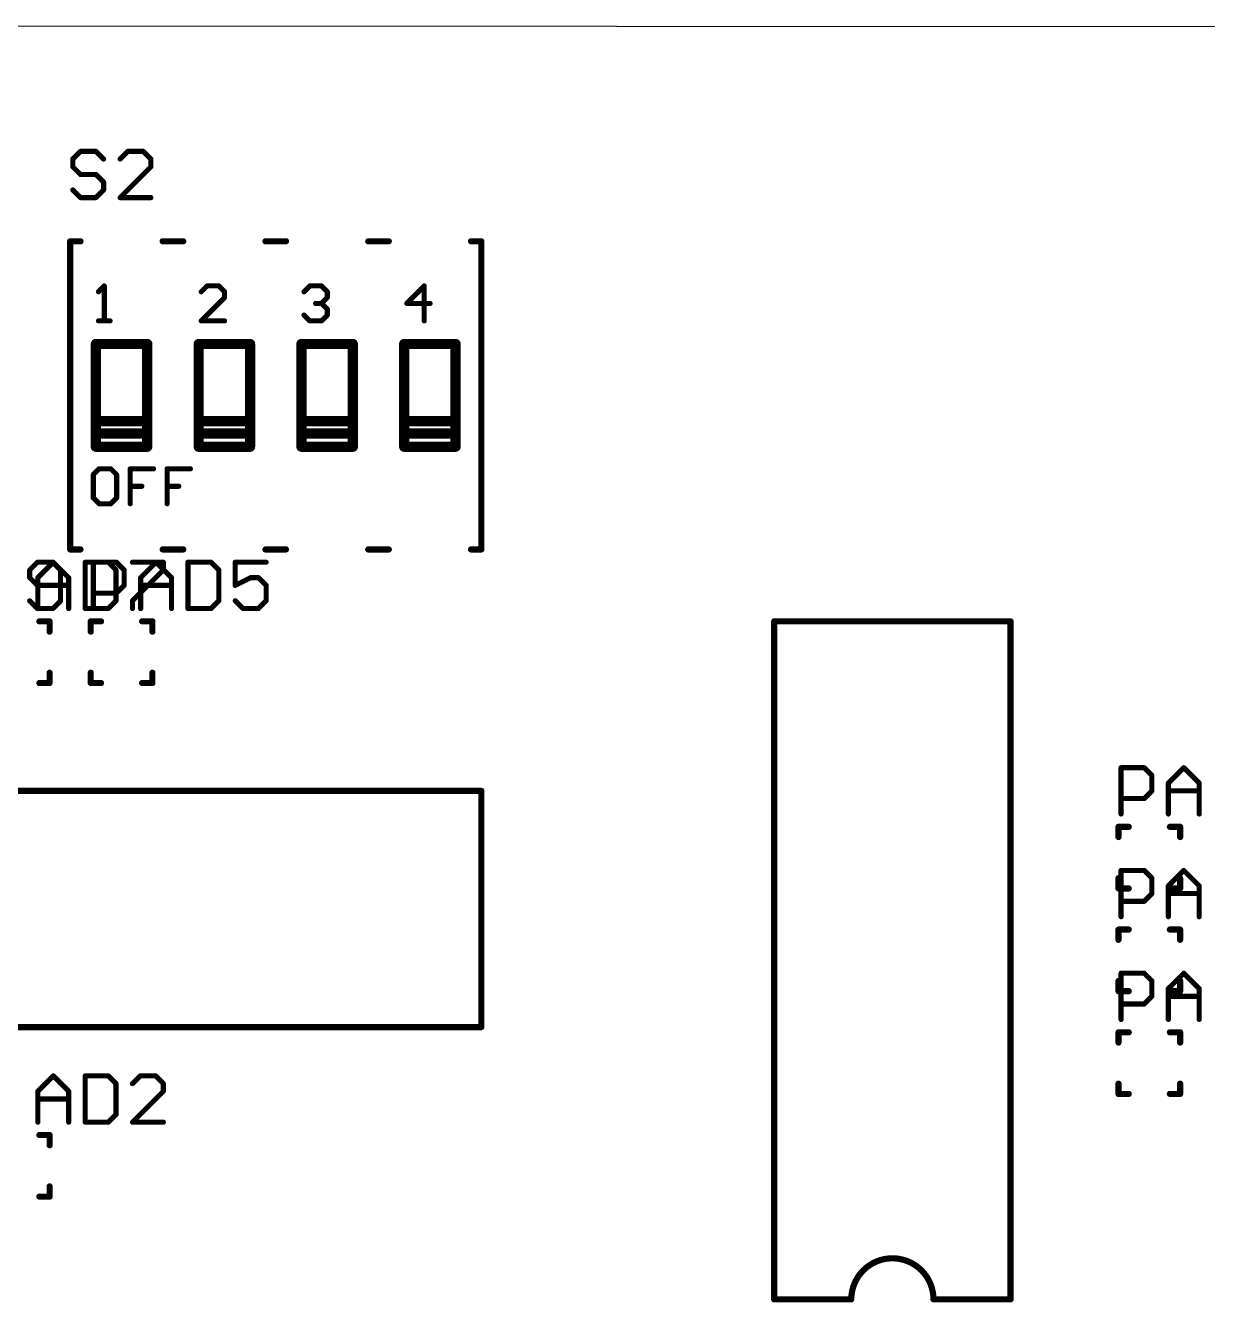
# Model space of a CAD drawing. Extents: x 0 to 127, y 0 to 62.
# Drawn here: x 68.75 to 97.96, y 30.91 to 62.48 of the extents above; entities that cross this region are included whole.
import ezdxf

# ---------------------------------------------------------------- set-up
doc = ezdxf.new("R2010")
doc.units = 0
for name, color, linetype in [('20', 7, 'CONTINUOUS'), ('21', 253, 'CONTINUOUS'), ('25', 253, 'CONTINUOUS')]:
    doc.layers.add(name, color=color, linetype=linetype)

msp = doc.modelspace()

# ---------------------------------------------------------------- linework, layer by layer
at = {"layer": '20'}
msp.add_line((126.985, 62.446), (20.066, 62.484), dxfattribs=at)
at = {"layer": '21'}
for points, const_width in [([(70.104, 57.15), (69.85, 57.15)], 0.1524), ([(69.85, 49.53), (69.85, 57.15)], 0.1524), ([(72.136, 57.15), (72.644, 57.15)], 0.1524), ([(74.676, 57.15), (75.184, 57.15)], 0.1524), ([(77.216, 57.15), (77.724, 57.15)], 0.1524), ([(79.756, 57.15), (80.01, 57.15)], 0.1524), ([(80.01, 57.15), (80.01, 49.53)], 0.1524), ([(70.5485, 55.9017), (70.6925, 56.0458)], 0.127), ([(70.6925, 56.0458), (70.6925, 55.1815)], 0.127), ([(73.2325, 56.0458), (73.0885, 55.9017)], 0.127), ([(73.5206, 56.0458), (73.2325, 56.0458)], 0.127), ([(73.6647, 55.9017), (73.5206, 56.0458)], 0.127), ([(73.6647, 55.7577), (73.6647, 55.9017)], 0.127), ([(75.6285, 55.9017), (75.7725, 56.0458)], 0.127), ([(75.7725, 56.0458), (76.0606, 56.0458)], 0.127), ([(76.0606, 56.0458), (76.2047, 55.9017)], 0.127), ([(76.2047, 55.9017), (76.2047, 55.7577)], 0.127), ([(78.6006, 56.0458), (78.1685, 55.6136)], 0.127), ([(78.6006, 55.1815), (78.6006, 56.0458)], 0.127), ([(73.0885, 55.1815), (73.6647, 55.7577)], 0.127), ([(76.0606, 55.6136), (75.9166, 55.6136)], 0.127), ([(76.2047, 55.7577), (76.0606, 55.6136)], 0.127), ([(76.0606, 55.6136), (76.2047, 55.4696)], 0.127), ([(78.1685, 55.6136), (78.7447, 55.6136)], 0.127), ([(75.7725, 55.1815), (75.6285, 55.3255)], 0.127), ([(76.2047, 55.3255), (76.0606, 55.1815)], 0.127), ([(76.2047, 55.4696), (76.2047, 55.3255)], 0.127), ([(70.5485, 55.1815), (70.8366, 55.1815)], 0.127), ([(73.6647, 55.1815), (73.0885, 55.1815)], 0.127), ([(76.0606, 55.1815), (75.7725, 55.1815)], 0.127), ([(71.755, 54.61), (70.485, 54.61)], 0.254), ([(70.485, 54.61), (70.485, 52.705)], 0.254), ([(71.755, 52.705), (71.755, 54.61)], 0.254), ([(74.295, 54.61), (73.025, 54.61)], 0.254), ([(73.025, 54.61), (73.025, 52.705)], 0.254), ([(74.295, 52.705), (74.295, 54.61)], 0.254), ([(76.835, 54.61), (75.565, 54.61)], 0.254), ([(75.565, 54.61), (75.565, 52.705)], 0.254), ([(76.835, 52.705), (76.835, 54.61)], 0.254), ([(79.375, 54.61), (78.105, 54.61)], 0.254), ([(78.105, 54.61), (78.105, 52.705)], 0.254), ([(79.375, 52.705), (79.375, 54.61)], 0.254), ([(70.485, 52.705), (71.755, 52.705)], 0.254), ([(70.485, 52.705), (70.485, 52.4002)], 0.254), ([(71.755, 52.4002), (71.755, 52.705)], 0.254), ([(73.025, 52.705), (74.295, 52.705)], 0.254), ([(73.025, 52.705), (73.025, 52.4002)], 0.254), ([(74.295, 52.4002), (74.295, 52.705)], 0.254), ([(75.565, 52.705), (76.835, 52.705)], 0.254), ([(75.565, 52.705), (75.565, 52.4002)], 0.254), ([(76.835, 52.4002), (76.835, 52.705)], 0.254), ([(78.105, 52.705), (79.375, 52.705)], 0.254), ([(78.105, 52.705), (78.105, 52.4002)], 0.254), ([(79.375, 52.4002), (79.375, 52.705)], 0.254), ([(70.485, 52.4002), (71.755, 52.4002)], 0.254), ([(70.485, 52.4002), (70.485, 52.07)], 0.254), ([(71.755, 52.07), (71.755, 52.4002)], 0.254), ([(73.025, 52.4002), (74.295, 52.4002)], 0.254), ([(73.025, 52.4002), (73.025, 52.07)], 0.254), ([(74.295, 52.07), (74.295, 52.4002)], 0.254), ([(75.565, 52.4002), (76.835, 52.4002)], 0.254), ([(75.565, 52.4002), (75.565, 52.07)], 0.254), ([(76.835, 52.07), (76.835, 52.4002)], 0.254), ([(78.105, 52.4002), (79.375, 52.4002)], 0.254), ([(78.105, 52.4002), (78.105, 52.07)], 0.254), ([(79.375, 52.07), (79.375, 52.4002)], 0.254), ([(70.485, 52.07), (71.755, 52.07)], 0.254), ([(73.025, 52.07), (74.295, 52.07)], 0.254), ([(75.565, 52.07), (76.835, 52.07)], 0.254), ([(78.105, 52.07), (79.375, 52.07)], 0.254), ([(70.5655, 51.5246), (70.4215, 51.3805)], 0.127), ([(70.8536, 51.5246), (70.5655, 51.5246)], 0.127), ([(70.9977, 51.3805), (70.8536, 51.5246)], 0.127), ([(71.3336, 50.6603), (71.3336, 51.5246)], 0.127), ([(71.3336, 51.5246), (71.9098, 51.5246)], 0.127), ([(72.2457, 50.6603), (72.2457, 51.5246)], 0.127), ([(72.2457, 51.5246), (72.8219, 51.5246)], 0.127), ([(70.4215, 51.3805), (70.4215, 50.8043)], 0.127), ([(70.9977, 50.8043), (70.9977, 51.3805)], 0.127), ([(71.3336, 51.0924), (71.6217, 51.0924)], 0.127), ([(72.2457, 51.0924), (72.5338, 51.0924)], 0.127), ([(70.4215, 50.8043), (70.5655, 50.6603)], 0.127), ([(70.8536, 50.6603), (70.9977, 50.8043)], 0.127), ([(70.5655, 50.6603), (70.8536, 50.6603)], 0.127), ([(70.104, 49.53), (69.85, 49.53)], 0.1524), ([(72.136, 49.53), (72.644, 49.53)], 0.1524), ([(74.676, 49.53), (75.184, 49.53)], 0.1524), ([(77.216, 49.53), (77.724, 49.53)], 0.1524), ([(79.756, 49.53), (80.01, 49.53)], 0.1524), ([(69.342, 47.752), (69.088, 47.752)], 0.1524), ([(69.342, 47.752), (69.342, 47.498)], 0.1524), ([(70.358, 47.752), (70.612, 47.752)], 0.1524), ([(70.358, 47.752), (70.358, 47.498)], 0.1524), ([(71.882, 47.752), (71.628, 47.752)], 0.1524), ([(71.882, 47.752), (71.882, 47.498)], 0.1524), ([(87.249, 47.752), (87.249, 30.988)], 0.1524), ([(87.249, 47.752), (93.091, 47.752)], 0.1524), ([(93.091, 30.988), (93.091, 47.752)], 0.1524), ([(69.342, 46.482), (69.342, 46.228)], 0.1524), ([(70.358, 46.228), (70.358, 46.482)], 0.1524), ([(71.882, 46.482), (71.882, 46.228)], 0.1524), ([(69.342, 46.228), (69.088, 46.228)], 0.1524), ([(70.612, 46.228), (70.358, 46.228)], 0.1524), ([(71.882, 46.228), (71.628, 46.228)], 0.1524), ([(80.01, 43.561), (59.69, 43.561)], 0.1524), ([(80.01, 43.561), (80.01, 37.719)], 0.1524), ([(95.758, 42.672), (96.012, 42.672)], 0.1524), ([(95.758, 42.672), (95.758, 42.418)], 0.1524), ([(97.282, 42.672), (97.028, 42.672)], 0.1524), ([(97.282, 42.672), (97.282, 42.418)], 0.1524), ([(95.758, 41.148), (95.758, 41.402)], 0.1524), ([(97.282, 41.402), (97.282, 41.148)], 0.1524), ([(96.012, 41.148), (95.758, 41.148)], 0.1524), ([(97.282, 41.148), (97.028, 41.148)], 0.1524), ([(95.758, 40.132), (96.012, 40.132)], 0.1524), ([(95.758, 40.132), (95.758, 39.878)], 0.1524), ([(97.282, 40.132), (97.028, 40.132)], 0.1524), ([(97.282, 40.132), (97.282, 39.878)], 0.1524), ([(95.758, 38.608), (95.758, 38.862)], 0.1524), ([(97.282, 38.862), (97.282, 38.608)], 0.1524), ([(96.012, 38.608), (95.758, 38.608)], 0.1524), ([(97.282, 38.608), (97.028, 38.608)], 0.1524), ([(59.69, 37.719), (80.01, 37.719)], 0.1524), ([(95.758, 37.592), (96.012, 37.592)], 0.1524), ([(95.758, 37.592), (95.758, 37.338)], 0.1524), ([(97.282, 37.592), (97.028, 37.592)], 0.1524), ([(97.282, 37.592), (97.282, 37.338)], 0.1524), ([(95.758, 36.068), (95.758, 36.322)], 0.1524), ([(97.282, 36.322), (97.282, 36.068)], 0.1524), ([(96.012, 36.068), (95.758, 36.068)], 0.1524), ([(97.282, 36.068), (97.028, 36.068)], 0.1524), ([(69.342, 35.052), (69.088, 35.052)], 0.1524), ([(69.342, 35.052), (69.342, 34.798)], 0.1524), ([(69.342, 33.782), (69.342, 33.528)], 0.1524), ([(69.342, 33.528), (69.088, 33.528)], 0.1524), ([(87.249, 30.988), (89.154, 30.988)], 0.1524), ([(93.091, 30.988), (91.186, 30.988)], 0.1524)]:
    msp.add_lwpolyline(points, dxfattribs=dict(at, const_width=const_width))
for points, const_width in [([(69.85, 57.1881, 1), (69.85, 57.1119)], 0.0762), ([(69.8881, 57.15, 1), (69.8119, 57.15)], 0.0762), ([(70.104, 57.1119, 1), (70.104, 57.1881)], 0.0762), ([(72.136, 57.1881, 1), (72.136, 57.1119)], 0.0762), ([(72.644, 57.1119, 1), (72.644, 57.1881)], 0.0762), ([(74.676, 57.1881, 1), (74.676, 57.1119)], 0.0762), ([(75.184, 57.1119, 1), (75.184, 57.1881)], 0.0762), ([(77.216, 57.1881, 1), (77.216, 57.1119)], 0.0762), ([(77.724, 57.1119, 1), (77.724, 57.1881)], 0.0762), ([(79.756, 57.1881, 1), (79.756, 57.1119)], 0.0762), ([(80.0481, 57.15, 1), (79.9719, 57.15)], 0.0762), ([(80.01, 57.1119, 1), (80.01, 57.1881)], 0.0762), ([(70.526, 55.9241, 1), (70.571, 55.8793)], 0.0635), ([(70.7243, 56.0458, 1), (70.6608, 56.0458)], 0.0635), ([(70.715, 56.0234, 1), (70.67, 56.0682)], 0.0635), ([(73.066, 55.9241, 1), (73.111, 55.8793)], 0.0635), ([(73.2325, 56.0776, 1), (73.2325, 56.014)], 0.0635), ([(73.255, 56.0234, 1), (73.21, 56.0682)], 0.0635), ([(73.5431, 56.0683, 1), (73.4981, 56.0233)], 0.0635), ([(73.5206, 56.014, 1), (73.5206, 56.0776)], 0.0635), ([(73.6965, 55.9017, 1), (73.633, 55.9017)], 0.0635), ([(73.6422, 55.8792, 1), (73.6872, 55.9242)], 0.0635), ([(75.606, 55.9241, 1), (75.651, 55.8793)], 0.0635), ([(75.7725, 56.0776, 1), (75.7725, 56.014)], 0.0635), ([(75.795, 56.0234, 1), (75.75, 56.0682)], 0.0635), ([(76.0831, 56.0683, 1), (76.0381, 56.0233)], 0.0635), ([(76.0606, 56.014, 1), (76.0606, 56.0776)], 0.0635), ([(76.2365, 55.9017, 1), (76.173, 55.9017)], 0.0635), ([(76.1822, 55.8792, 1), (76.2272, 55.9242)], 0.0635), ([(78.6324, 56.0458, 1), (78.5688, 56.0458)], 0.0635), ([(78.6231, 56.0234, 1), (78.5781, 56.0682)], 0.0635), ([(73.633, 55.7577, 1), (73.6965, 55.7577)], 0.0635), ([(73.6872, 55.7352, 1), (73.6422, 55.7802)], 0.0635), ([(75.9166, 55.6454, 1), (75.9166, 55.5819)], 0.0635), ([(76.0381, 55.6361, 1), (76.0831, 55.5911)], 0.0635), ([(76.083, 55.6361, 1), (76.0382, 55.5911)], 0.0635), ([(76.0606, 55.5819, 1), (76.0606, 55.6454)], 0.0635), ([(76.173, 55.7577, 1), (76.2365, 55.7577)], 0.0635), ([(76.2272, 55.7352, 1), (76.1822, 55.7802)], 0.0635), ([(78.1685, 55.6454, 1), (78.1685, 55.5819)], 0.0635), ([(78.146, 55.636, 1), (78.191, 55.5912)], 0.0635), ([(78.7447, 55.5819, 1), (78.7447, 55.6454)], 0.0635), ([(75.651, 55.348, 1), (75.606, 55.303)], 0.0635), ([(76.2365, 55.4696, 1), (76.173, 55.4696)], 0.0635), ([(76.173, 55.3255, 1), (76.2365, 55.3255)], 0.0635), ([(76.1823, 55.4471, 1), (76.2271, 55.4921)], 0.0635), ([(76.2271, 55.303, 1), (76.1823, 55.348)], 0.0635), ([(70.5485, 55.2133, 1), (70.5485, 55.1497)], 0.0635), ([(70.6608, 55.1815, 1), (70.7243, 55.1815)], 0.0635), ([(70.8366, 55.1497, 1), (70.8366, 55.2133)], 0.0635), ([(73.066, 55.204, 1), (73.111, 55.159)], 0.0635), ([(73.0885, 55.2133, 1), (73.0885, 55.1497)], 0.0635), ([(73.6647, 55.1497, 1), (73.6647, 55.2133)], 0.0635), ([(75.7725, 55.2133, 1), (75.7725, 55.1497)], 0.0635), ([(75.75, 55.159, 1), (75.795, 55.204)], 0.0635), ([(76.0382, 55.204, 1), (76.083, 55.159)], 0.0635), ([(76.0606, 55.1497, 1), (76.0606, 55.2133)], 0.0635), ([(78.5688, 55.1815, 1), (78.6324, 55.1815)], 0.0635), ([(70.485, 54.6735, 1), (70.485, 54.5465)], 0.127), ([(70.5485, 54.61, 1), (70.4215, 54.61)], 0.127), ([(71.8185, 54.61, 1), (71.6915, 54.61)], 0.127), ([(71.755, 54.5465, 1), (71.755, 54.6735)], 0.127), ([(73.025, 54.6735, 1), (73.025, 54.5465)], 0.127), ([(73.0885, 54.61, 1), (72.9615, 54.61)], 0.127), ([(74.3585, 54.61, 1), (74.2315, 54.61)], 0.127), ([(74.295, 54.5465, 1), (74.295, 54.6735)], 0.127), ([(75.565, 54.6735, 1), (75.565, 54.5465)], 0.127), ([(75.6285, 54.61, 1), (75.5015, 54.61)], 0.127), ([(76.8985, 54.61, 1), (76.7715, 54.61)], 0.127), ([(76.835, 54.5465, 1), (76.835, 54.6735)], 0.127), ([(78.105, 54.6735, 1), (78.105, 54.5465)], 0.127), ([(78.1685, 54.61, 1), (78.0415, 54.61)], 0.127), ([(79.4385, 54.61, 1), (79.3115, 54.61)], 0.127), ([(79.375, 54.5465, 1), (79.375, 54.6735)], 0.127), ([(70.485, 52.7685, 1), (70.485, 52.6415)], 0.127), ([(70.5485, 52.705, 1), (70.4215, 52.705)], 0.127), ([(70.4215, 52.705, 1), (70.5485, 52.705)], 0.127), ([(71.8185, 52.705, 1), (71.6915, 52.705)], 0.127), ([(71.6915, 52.705, 1), (71.8185, 52.705)], 0.127), ([(71.755, 52.6415, 1), (71.755, 52.7685)], 0.127), ([(73.025, 52.7685, 1), (73.025, 52.6415)], 0.127), ([(73.0885, 52.705, 1), (72.9615, 52.705)], 0.127), ([(72.9615, 52.705, 1), (73.0885, 52.705)], 0.127), ([(74.3585, 52.705, 1), (74.2315, 52.705)], 0.127), ([(74.2315, 52.705, 1), (74.3585, 52.705)], 0.127), ([(74.295, 52.6415, 1), (74.295, 52.7685)], 0.127), ([(75.565, 52.7685, 1), (75.565, 52.6415)], 0.127), ([(75.6285, 52.705, 1), (75.5015, 52.705)], 0.127), ([(75.5015, 52.705, 1), (75.6285, 52.705)], 0.127), ([(76.8985, 52.705, 1), (76.7715, 52.705)], 0.127), ([(76.7715, 52.705, 1), (76.8985, 52.705)], 0.127), ([(76.835, 52.6415, 1), (76.835, 52.7685)], 0.127), ([(78.105, 52.7685, 1), (78.105, 52.6415)], 0.127), ([(78.1685, 52.705, 1), (78.0415, 52.705)], 0.127), ([(78.0415, 52.705, 1), (78.1685, 52.705)], 0.127), ([(79.4385, 52.705, 1), (79.3115, 52.705)], 0.127), ([(79.3115, 52.705, 1), (79.4385, 52.705)], 0.127), ([(79.375, 52.6415, 1), (79.375, 52.7685)], 0.127), ([(70.485, 52.4637, 1), (70.485, 52.3367)], 0.127), ([(70.5485, 52.4002, 1), (70.4215, 52.4002)], 0.127), ([(70.4215, 52.4002, 1), (70.5485, 52.4002)], 0.127), ([(71.8185, 52.4002, 1), (71.6915, 52.4002)], 0.127), ([(71.6915, 52.4002, 1), (71.8185, 52.4002)], 0.127), ([(71.755, 52.3367, 1), (71.755, 52.4637)], 0.127), ([(73.025, 52.4637, 1), (73.025, 52.3367)], 0.127), ([(73.0885, 52.4002, 1), (72.9615, 52.4002)], 0.127), ([(72.9615, 52.4002, 1), (73.0885, 52.4002)], 0.127), ([(74.3585, 52.4002, 1), (74.2315, 52.4002)], 0.127), ([(74.2315, 52.4002, 1), (74.3585, 52.4002)], 0.127), ([(74.295, 52.3367, 1), (74.295, 52.4637)], 0.127), ([(75.565, 52.4637, 1), (75.565, 52.3367)], 0.127), ([(75.6285, 52.4002, 1), (75.5015, 52.4002)], 0.127), ([(75.5015, 52.4002, 1), (75.6285, 52.4002)], 0.127), ([(76.8985, 52.4002, 1), (76.7715, 52.4002)], 0.127), ([(76.7715, 52.4002, 1), (76.8985, 52.4002)], 0.127), ([(76.835, 52.3367, 1), (76.835, 52.4637)], 0.127), ([(78.105, 52.4637, 1), (78.105, 52.3367)], 0.127), ([(78.1685, 52.4002, 1), (78.0415, 52.4002)], 0.127), ([(78.0415, 52.4002, 1), (78.1685, 52.4002)], 0.127), ([(79.4385, 52.4002, 1), (79.3115, 52.4002)], 0.127), ([(79.3115, 52.4002, 1), (79.4385, 52.4002)], 0.127), ([(79.375, 52.3367, 1), (79.375, 52.4637)], 0.127), ([(70.485, 52.1335, 1), (70.485, 52.0065)], 0.127), ([(70.4215, 52.07, 1), (70.5485, 52.07)], 0.127), ([(71.6915, 52.07, 1), (71.8185, 52.07)], 0.127), ([(71.755, 52.0065, 1), (71.755, 52.1335)], 0.127), ([(73.025, 52.1335, 1), (73.025, 52.0065)], 0.127), ([(72.9615, 52.07, 1), (73.0885, 52.07)], 0.127), ([(74.2315, 52.07, 1), (74.3585, 52.07)], 0.127), ([(74.295, 52.0065, 1), (74.295, 52.1335)], 0.127), ([(75.565, 52.1335, 1), (75.565, 52.0065)], 0.127), ([(75.5015, 52.07, 1), (75.6285, 52.07)], 0.127), ([(76.7715, 52.07, 1), (76.8985, 52.07)], 0.127), ([(76.835, 52.0065, 1), (76.835, 52.1335)], 0.127), ([(78.105, 52.1335, 1), (78.105, 52.0065)], 0.127), ([(78.0415, 52.07, 1), (78.1685, 52.07)], 0.127), ([(79.3115, 52.07, 1), (79.4385, 52.07)], 0.127), ([(79.375, 52.0065, 1), (79.375, 52.1335)], 0.127), ([(70.5655, 51.5564, 1), (70.5655, 51.4928)], 0.0635), ([(70.588, 51.5022, 1), (70.543, 51.547)], 0.0635), ([(70.8761, 51.5471, 1), (70.8311, 51.5021)], 0.0635), ([(70.8536, 51.4928, 1), (70.8536, 51.5564)], 0.0635), ([(71.3336, 51.5564, 1), (71.3336, 51.4928)], 0.0635), ([(71.3654, 51.5246, 1), (71.3019, 51.5246)], 0.0635), ([(71.9098, 51.4928, 1), (71.9098, 51.5564)], 0.0635), ([(72.2775, 51.5246, 1), (72.2139, 51.5246)], 0.0635), ([(72.2457, 51.5564, 1), (72.2457, 51.4928)], 0.0635), ([(72.8219, 51.4928, 1), (72.8219, 51.5564)], 0.0635), ([(70.4533, 51.3805, 1), (70.3898, 51.3805)], 0.0635), ([(70.399, 51.4029, 1), (70.444, 51.3581)], 0.0635), ([(71.0295, 51.3805, 1), (70.966, 51.3805)], 0.0635), ([(70.9752, 51.358, 1), (71.0202, 51.403)], 0.0635), ([(71.3336, 51.1242, 1), (71.3336, 51.0607)], 0.0635), ([(71.6217, 51.0607, 1), (71.6217, 51.1242)], 0.0635), ([(72.2457, 51.1242, 1), (72.2457, 51.0607)], 0.0635), ([(72.5338, 51.0607, 1), (72.5338, 51.1242)], 0.0635), ([(70.444, 50.8268, 1), (70.399, 50.7818)], 0.0635), ([(70.3898, 50.8043, 1), (70.4533, 50.8043)], 0.0635), ([(70.966, 50.8043, 1), (71.0295, 50.8043)], 0.0635), ([(71.0201, 50.7818, 1), (70.9753, 50.8268)], 0.0635), ([(70.5655, 50.6921, 1), (70.5655, 50.6285)], 0.0635), ([(70.543, 50.6378, 1), (70.588, 50.6828)], 0.0635), ([(70.8312, 50.6828, 1), (70.876, 50.6378)], 0.0635), ([(70.8536, 50.6285, 1), (70.8536, 50.6921)], 0.0635), ([(71.3019, 50.6603, 1), (71.3654, 50.6603)], 0.0635), ([(72.2139, 50.6603, 1), (72.2775, 50.6603)], 0.0635), ([(69.85, 49.5681, 1), (69.85, 49.4919)], 0.0762), ([(70.104, 49.4919, 1), (70.104, 49.5681)], 0.0762), ([(72.136, 49.5681, 1), (72.136, 49.4919)], 0.0762), ([(72.644, 49.4919, 1), (72.644, 49.5681)], 0.0762), ([(74.676, 49.5681, 1), (74.676, 49.4919)], 0.0762), ([(75.184, 49.4919, 1), (75.184, 49.5681)], 0.0762), ([(77.216, 49.5681, 1), (77.216, 49.4919)], 0.0762), ([(77.724, 49.4919, 1), (77.724, 49.5681)], 0.0762), ([(79.756, 49.5681, 1), (79.756, 49.4919)], 0.0762), ([(80.01, 49.4919, 1), (80.01, 49.5681)], 0.0762), ([(69.8119, 49.53, 1), (69.8881, 49.53)], 0.0762), ([(79.9719, 49.53, 1), (80.0481, 49.53)], 0.0762), ([(69.088, 47.7901, 1), (69.088, 47.7139)], 0.0762), ([(69.3801, 47.752, 1), (69.3039, 47.752)], 0.0762), ([(69.342, 47.7139, 1), (69.342, 47.7901)], 0.0762), ([(70.358, 47.7901, 1), (70.358, 47.7139)], 0.0762), ([(70.3961, 47.752, 1), (70.3199, 47.752)], 0.0762), ([(70.612, 47.7139, 1), (70.612, 47.7901)], 0.0762), ([(71.628, 47.7901, 1), (71.628, 47.7139)], 0.0762), ([(71.9201, 47.752, 1), (71.8439, 47.752)], 0.0762), ([(71.882, 47.7139, 1), (71.882, 47.7901)], 0.0762), ([(87.2871, 47.752, 1), (87.2109, 47.752)], 0.0762), ([(87.249, 47.7901, 1), (87.249, 47.7139)], 0.0762), ([(93.1291, 47.752, 1), (93.0529, 47.752)], 0.0762), ([(93.091, 47.7139, 1), (93.091, 47.7901)], 0.0762), ([(69.3039, 47.498, 1), (69.3801, 47.498)], 0.0762), ([(70.3199, 47.498, 1), (70.3961, 47.498)], 0.0762), ([(71.8439, 47.498, 1), (71.9201, 47.498)], 0.0762), ([(69.3801, 46.482, 1), (69.3039, 46.482)], 0.0762), ([(70.3961, 46.482, 1), (70.3199, 46.482)], 0.0762), ([(71.9201, 46.482, 1), (71.8439, 46.482)], 0.0762), ([(69.088, 46.2661, 1), (69.088, 46.1899)], 0.0762), ([(69.3039, 46.228, 1), (69.3801, 46.228)], 0.0762), ([(69.342, 46.1899, 1), (69.342, 46.2661)], 0.0762), ([(70.358, 46.2661, 1), (70.358, 46.1899)], 0.0762), ([(70.3199, 46.228, 1), (70.3961, 46.228)], 0.0762), ([(70.612, 46.1899, 1), (70.612, 46.2661)], 0.0762), ([(71.628, 46.2661, 1), (71.628, 46.1899)], 0.0762), ([(71.8439, 46.228, 1), (71.9201, 46.228)], 0.0762), ([(71.882, 46.1899, 1), (71.882, 46.2661)], 0.0762), ([(80.0481, 43.561, 1), (79.9719, 43.561)], 0.0762), ([(80.01, 43.5229, 1), (80.01, 43.5991)], 0.0762), ([(95.758, 42.7101, 1), (95.758, 42.6339)], 0.0762), ([(95.7961, 42.672, 1), (95.7199, 42.672)], 0.0762), ([(96.012, 42.6339, 1), (96.012, 42.7101)], 0.0762), ([(97.028, 42.7101, 1), (97.028, 42.6339)], 0.0762), ([(97.3201, 42.672, 1), (97.2439, 42.672)], 0.0762), ([(97.282, 42.6339, 1), (97.282, 42.7101)], 0.0762), ([(95.7199, 42.418, 1), (95.7961, 42.418)], 0.0762), ([(97.2439, 42.418, 1), (97.3201, 42.418)], 0.0762), ([(95.7961, 41.402, 1), (95.7199, 41.402)], 0.0762), ([(97.3201, 41.402, 1), (97.2439, 41.402)], 0.0762), ([(95.758, 41.1861, 1), (95.758, 41.1099)], 0.0762), ([(95.7199, 41.148, 1), (95.7961, 41.148)], 0.0762), ([(96.012, 41.1099, 1), (96.012, 41.1861)], 0.0762), ([(97.028, 41.1861, 1), (97.028, 41.1099)], 0.0762), ([(97.2439, 41.148, 1), (97.3201, 41.148)], 0.0762), ([(97.282, 41.1099, 1), (97.282, 41.1861)], 0.0762), ([(95.758, 40.1701, 1), (95.758, 40.0939)], 0.0762), ([(95.7961, 40.132, 1), (95.7199, 40.132)], 0.0762), ([(96.012, 40.0939, 1), (96.012, 40.1701)], 0.0762), ([(97.028, 40.1701, 1), (97.028, 40.0939)], 0.0762), ([(97.3201, 40.132, 1), (97.2439, 40.132)], 0.0762), ([(97.282, 40.0939, 1), (97.282, 40.1701)], 0.0762), ([(95.7199, 39.878, 1), (95.7961, 39.878)], 0.0762), ([(97.2439, 39.878, 1), (97.3201, 39.878)], 0.0762), ([(95.7961, 38.862, 1), (95.7199, 38.862)], 0.0762), ([(97.3201, 38.862, 1), (97.2439, 38.862)], 0.0762), ([(95.758, 38.6461, 1), (95.758, 38.5699)], 0.0762), ([(95.7199, 38.608, 1), (95.7961, 38.608)], 0.0762), ([(96.012, 38.5699, 1), (96.012, 38.6461)], 0.0762), ([(97.028, 38.6461, 1), (97.028, 38.5699)], 0.0762), ([(97.2439, 38.608, 1), (97.3201, 38.608)], 0.0762), ([(97.282, 38.5699, 1), (97.282, 38.6461)], 0.0762), ([(79.9719, 37.719, 1), (80.0481, 37.719)], 0.0762), ([(80.01, 37.6809, 1), (80.01, 37.7571)], 0.0762), ([(95.758, 37.6301, 1), (95.758, 37.5539)], 0.0762), ([(95.7961, 37.592, 1), (95.7199, 37.592)], 0.0762), ([(96.012, 37.5539, 1), (96.012, 37.6301)], 0.0762), ([(97.028, 37.6301, 1), (97.028, 37.5539)], 0.0762), ([(97.3201, 37.592, 1), (97.2439, 37.592)], 0.0762), ([(97.282, 37.5539, 1), (97.282, 37.6301)], 0.0762), ([(95.7199, 37.338, 1), (95.7961, 37.338)], 0.0762), ([(97.2439, 37.338, 1), (97.3201, 37.338)], 0.0762), ([(95.7961, 36.322, 1), (95.7199, 36.322)], 0.0762), ([(97.3201, 36.322, 1), (97.2439, 36.322)], 0.0762), ([(95.758, 36.1061, 1), (95.758, 36.0299)], 0.0762), ([(95.7199, 36.068, 1), (95.7961, 36.068)], 0.0762), ([(96.012, 36.0299, 1), (96.012, 36.1061)], 0.0762), ([(97.028, 36.1061, 1), (97.028, 36.0299)], 0.0762), ([(97.2439, 36.068, 1), (97.3201, 36.068)], 0.0762), ([(97.282, 36.0299, 1), (97.282, 36.1061)], 0.0762), ([(69.088, 35.0901, 1), (69.088, 35.0139)], 0.0762), ([(69.3801, 35.052, 1), (69.3039, 35.052)], 0.0762), ([(69.342, 35.0139, 1), (69.342, 35.0901)], 0.0762), ([(69.3039, 34.798, 1), (69.3801, 34.798)], 0.0762), ([(69.3801, 33.782, 1), (69.3039, 33.782)], 0.0762), ([(69.088, 33.5661, 1), (69.088, 33.4899)], 0.0762), ([(69.3039, 33.528, 1), (69.3801, 33.528)], 0.0762), ([(69.342, 33.4899, 1), (69.342, 33.5661)], 0.0762), ([(91.186, 30.988, 1), (89.154, 30.988)], 0.1524), ([(87.249, 31.0261, 1), (87.249, 30.9499)], 0.0762), ([(87.2109, 30.988, 1), (87.2871, 30.988)], 0.0762), ([(89.1159, 30.988, 1), (89.1921, 30.988)], 0.0762), ([(89.154, 30.9499, 1), (89.154, 31.0261)], 0.0762), ([(91.186, 31.0261, 1), (91.186, 30.9499)], 0.0762), ([(91.1479, 30.988, 1), (91.2241, 30.988)], 0.0762), ([(93.0529, 30.988, 1), (93.1291, 30.988)], 0.0762), ([(93.091, 30.9499, 1), (93.091, 31.0261)], 0.0762)]:
    msp.add_lwpolyline(points, format="xyb", dxfattribs=dict(at, const_width=const_width))
at = {"layer": '25', "const_width": 0.127}
for points in [[(70.1041, 59.3734), (69.9135, 59.1828)], [(70.4854, 59.3734), (70.1041, 59.3734)], [(70.6761, 59.1828), (70.4854, 59.3734)], [(71.2734, 59.3734), (71.0828, 59.1828)], [(71.6547, 59.3734), (71.2734, 59.3734)], [(71.8454, 59.1828), (71.6547, 59.3734)], [(69.9135, 59.1828), (69.9135, 58.9921)], [(69.9135, 58.9921), (70.1041, 58.8014)], [(71.0828, 58.2295), (71.8454, 58.9921)], [(71.8454, 58.9921), (71.8454, 59.1828)], [(70.1041, 58.8014), (70.4854, 58.8014)], [(70.4854, 58.8014), (70.6761, 58.6108)], [(70.1041, 58.2295), (69.9135, 58.4201)], [(70.6761, 58.4201), (70.4854, 58.2295)], [(70.6761, 58.6108), (70.6761, 58.4201)], [(70.4854, 58.2295), (70.1041, 58.2295)], [(71.8454, 58.2295), (71.0828, 58.2295)], [(69.04, 49.2134), (68.8494, 49.0228)], [(69.4213, 49.2134), (69.04, 49.2134)], [(69.0508, 48.8321), (69.4321, 49.2134)], [(69.612, 49.0228), (69.4213, 49.2134)], [(69.4321, 49.2134), (69.8134, 48.8321)], [(70.2201, 49.2134), (70.2201, 48.0695)], [(70.792, 49.2134), (70.2201, 49.2134)], [(70.4215, 48.0695), (70.4215, 49.2134)], [(70.4215, 49.2134), (70.9934, 49.2134)], [(70.9827, 49.0228), (70.792, 49.2134)], [(70.9934, 49.2134), (71.1841, 49.0228)], [(71.3894, 49.2134), (72.152, 49.2134)], [(71.5908, 48.8321), (71.9721, 49.2134)], [(71.9721, 49.2134), (72.3534, 48.8321)], [(72.152, 49.2134), (72.152, 49.0228)], [(72.7601, 49.2134), (72.7601, 48.0695)], [(73.332, 49.2134), (72.7601, 49.2134)], [(73.5227, 49.0228), (73.332, 49.2134)], [(74.692, 49.2134), (73.9294, 49.2134)], [(73.9294, 49.2134), (73.9294, 48.6414)], [(68.8494, 49.0228), (68.8494, 48.8321)], [(69.612, 48.2601), (69.612, 49.0228)], [(70.9827, 48.2601), (70.9827, 49.0228)], [(71.1841, 49.0228), (71.1841, 48.6414)], [(72.152, 49.0228), (71.3894, 48.2601)], [(73.5227, 48.2601), (73.5227, 49.0228)], [(68.8494, 48.8321), (69.04, 48.6414)], [(69.04, 48.6414), (69.612, 48.6414)], [(69.0508, 48.0695), (69.0508, 48.8321)], [(69.0508, 48.6414), (69.8134, 48.6414)], [(69.8134, 48.8321), (69.8134, 48.0695)], [(71.1841, 48.6414), (70.9934, 48.4508)], [(71.5908, 48.0695), (71.5908, 48.8321)], [(71.5908, 48.6414), (72.3534, 48.6414)], [(72.3534, 48.8321), (72.3534, 48.0695)], [(73.9294, 48.6414), (74.3107, 48.8321)], [(74.3107, 48.8321), (74.5013, 48.8321)], [(74.5013, 48.8321), (74.692, 48.6414)], [(74.692, 48.6414), (74.692, 48.2601)], [(68.8494, 48.2601), (69.04, 48.0695)], [(69.4213, 48.0695), (69.612, 48.2601)], [(70.9934, 48.4508), (70.4215, 48.4508)], [(70.792, 48.0695), (70.9827, 48.2601)], [(71.3894, 48.2601), (71.3894, 48.0695)], [(73.332, 48.0695), (73.5227, 48.2601)], [(74.12, 48.0695), (73.9294, 48.2601)], [(74.692, 48.2601), (74.5013, 48.0695)], [(69.04, 48.0695), (69.4213, 48.0695)], [(70.2201, 48.0695), (70.792, 48.0695)], [(72.7601, 48.0695), (73.332, 48.0695)], [(74.5013, 48.0695), (74.12, 48.0695)], [(95.8215, 42.9895), (95.8215, 44.1334)], [(95.8215, 44.1334), (96.3934, 44.1334)], [(96.3934, 44.1334), (96.5841, 43.9428)], [(96.5841, 43.9428), (96.5841, 43.5614)], [(96.9908, 43.7521), (97.3721, 44.1334)], [(97.3721, 44.1334), (97.7534, 43.7521)], [(96.5841, 43.5614), (96.3934, 43.3708)], [(96.9908, 42.9895), (96.9908, 43.7521)], [(96.9908, 43.5614), (97.7534, 43.5614)], [(97.7534, 43.7521), (97.7534, 42.9895)], [(96.3934, 43.3708), (95.8215, 43.3708)], [(95.8215, 40.4495), (95.8215, 41.5934)], [(95.8215, 41.5934), (96.3934, 41.5934)], [(96.3934, 41.5934), (96.5841, 41.4028)], [(96.5841, 41.4028), (96.5841, 41.0214)], [(96.9908, 41.2121), (97.3721, 41.5934)], [(97.3721, 41.5934), (97.7534, 41.2121)], [(96.5841, 41.0214), (96.3934, 40.8308)], [(96.9908, 40.4495), (96.9908, 41.2121)], [(96.9908, 41.0214), (97.7534, 41.0214)], [(97.7534, 41.2121), (97.7534, 40.4495)], [(96.3934, 40.8308), (95.8215, 40.8308)], [(95.8215, 37.9095), (95.8215, 39.0534)], [(95.8215, 39.0534), (96.3934, 39.0534)], [(96.3934, 39.0534), (96.5841, 38.8628)], [(96.5841, 38.8628), (96.5841, 38.4814)], [(96.9908, 38.6721), (97.3721, 39.0534)], [(97.3721, 39.0534), (97.7534, 38.6721)], [(96.5841, 38.4814), (96.3934, 38.2908)], [(96.9908, 37.9095), (96.9908, 38.6721)], [(96.9908, 38.4814), (97.7534, 38.4814)], [(97.7534, 38.6721), (97.7534, 37.9095)], [(96.3934, 38.2908), (95.8215, 38.2908)], [(69.0508, 36.1321), (69.4321, 36.5134)], [(69.4321, 36.5134), (69.8134, 36.1321)], [(70.2201, 36.5134), (70.2201, 35.3695)], [(70.792, 36.5134), (70.2201, 36.5134)], [(70.9827, 36.3228), (70.792, 36.5134)], [(70.9827, 35.5601), (70.9827, 36.3228)], [(71.58, 36.5134), (71.3894, 36.3228)], [(71.9613, 36.5134), (71.58, 36.5134)], [(72.152, 36.3228), (71.9613, 36.5134)], [(72.152, 36.1321), (72.152, 36.3228)], [(69.0508, 35.3695), (69.0508, 36.1321)], [(69.0508, 35.9414), (69.8134, 35.9414)], [(69.8134, 36.1321), (69.8134, 35.3695)], [(71.3894, 35.3695), (72.152, 36.1321)], [(70.2201, 35.3695), (70.792, 35.3695)], [(70.792, 35.3695), (70.9827, 35.5601)], [(72.152, 35.3695), (71.3894, 35.3695)]]:
    msp.add_lwpolyline(points, dxfattribs=at)
at = {"layer": '25', "const_width": 0.0635}
for points in [[(70.1041, 59.4052, 1), (70.1041, 59.3417)], [(70.1266, 59.3509, 1), (70.0816, 59.3959)], [(70.5078, 59.3959, 1), (70.463, 59.3509)], [(70.4854, 59.3417, 1), (70.4854, 59.4052)], [(71.2734, 59.4052, 1), (71.2734, 59.3417)], [(71.2959, 59.3509, 1), (71.2509, 59.3959)], [(71.6771, 59.3959, 1), (71.6323, 59.3509)], [(71.6547, 59.3417, 1), (71.6547, 59.4052)], [(69.9453, 59.1828, 1), (69.8817, 59.1828)], [(69.891, 59.2053, 1), (69.936, 59.1603)], [(69.936, 59.0145, 1), (69.891, 58.9697)], [(70.6537, 59.1603, 1), (70.6985, 59.2053)], [(71.0603, 59.2053, 1), (71.1053, 59.1603)], [(71.8772, 59.1828, 1), (71.8136, 59.1828)], [(71.823, 59.1603, 1), (71.8678, 59.2053)], [(71.8679, 58.9696, 1), (71.8229, 59.0146)], [(69.8817, 58.9921, 1), (69.9453, 58.9921)], [(70.1041, 58.8332, 1), (70.1041, 58.7696)], [(70.0816, 58.779, 1), (70.1266, 58.8238)], [(70.5078, 58.8239, 1), (70.463, 58.7789)], [(70.4854, 58.7696, 1), (70.4854, 58.8332)], [(71.8136, 58.9921, 1), (71.8772, 58.9921)], [(69.936, 58.4426, 1), (69.891, 58.3976)], [(70.7079, 58.6108, 1), (70.6444, 58.6108)], [(70.6444, 58.4201, 1), (70.7079, 58.4201)], [(70.6537, 58.5883, 1), (70.6985, 58.6333)], [(70.6985, 58.3976, 1), (70.6537, 58.4426)], [(70.1041, 58.2613, 1), (70.1041, 58.1977)], [(70.0816, 58.207, 1), (70.1266, 58.252)], [(70.463, 58.252, 1), (70.5078, 58.207)], [(70.4854, 58.1977, 1), (70.4854, 58.2613)], [(71.0828, 58.2613, 1), (71.0828, 58.1977)], [(71.0603, 58.252, 1), (71.1053, 58.207)], [(71.8454, 58.1977, 1), (71.8454, 58.2613)], [(69.04, 49.2452, 1), (69.04, 49.1816)], [(69.0625, 49.1909, 1), (69.0175, 49.2359)], [(69.4437, 49.2359, 1), (69.3989, 49.1909)], [(69.4546, 49.2359, 1), (69.4096, 49.1909)], [(69.4546, 49.1909, 1), (69.4096, 49.2359)], [(69.4213, 49.1816, 1), (69.4213, 49.2452)], [(70.2201, 49.2452, 1), (70.2201, 49.1816)], [(70.2519, 49.2134, 1), (70.1884, 49.2134)], [(70.4533, 49.2134, 1), (70.3898, 49.2134)], [(70.4215, 49.2452, 1), (70.4215, 49.1816)], [(70.8144, 49.2359, 1), (70.7696, 49.1909)], [(70.792, 49.1816, 1), (70.792, 49.2452)], [(71.0158, 49.2359, 1), (70.971, 49.1909)], [(70.9934, 49.1816, 1), (70.9934, 49.2452)], [(71.3894, 49.2452, 1), (71.3894, 49.1816)], [(71.9946, 49.2359, 1), (71.9496, 49.1909)], [(71.9946, 49.1909, 1), (71.9496, 49.2359)], [(72.1838, 49.2134, 1), (72.1202, 49.2134)], [(72.152, 49.1816, 1), (72.152, 49.2452)], [(72.7601, 49.2452, 1), (72.7601, 49.1816)], [(72.7919, 49.2134, 1), (72.7284, 49.2134)], [(73.3544, 49.2359, 1), (73.3096, 49.1909)], [(73.332, 49.1816, 1), (73.332, 49.2452)], [(73.9612, 49.2134, 1), (73.8976, 49.2134)], [(73.9294, 49.2452, 1), (73.9294, 49.1816)], [(74.692, 49.1816, 1), (74.692, 49.2452)], [(68.8269, 49.0453, 1), (68.8719, 49.0003)], [(68.8812, 49.0228, 1), (68.8177, 49.0228)], [(69.6438, 49.0228, 1), (69.5803, 49.0228)], [(69.5896, 49.0003, 1), (69.6344, 49.0453)], [(71.0145, 49.0228, 1), (70.951, 49.0228)], [(70.9603, 49.0003, 1), (71.0051, 49.0453)], [(71.2159, 49.0228, 1), (71.1523, 49.0228)], [(71.1617, 49.0003, 1), (71.2065, 49.0453)], [(72.1202, 49.0228, 1), (72.1838, 49.0228)], [(72.1745, 49.0004, 1), (72.1295, 49.0452)], [(73.5545, 49.0228, 1), (73.4909, 49.0228)], [(73.5003, 49.0003, 1), (73.5451, 49.0453)], [(68.8719, 48.8545, 1), (68.8269, 48.8097)], [(68.8177, 48.8321, 1), (68.8812, 48.8321)], [(69.04, 48.6732, 1), (69.04, 48.6097)], [(69.0175, 48.619, 1), (69.0625, 48.6638)], [(69.0283, 48.8546, 1), (69.0733, 48.8096)], [(69.0826, 48.8321, 1), (69.0191, 48.8321)], [(69.0508, 48.6732, 1), (69.0508, 48.6097)], [(69.612, 48.6097, 1), (69.612, 48.6732)], [(69.8452, 48.8321, 1), (69.7816, 48.8321)], [(69.7909, 48.8096, 1), (69.8359, 48.8546)], [(69.8134, 48.6097, 1), (69.8134, 48.6732)], [(71.1523, 48.6414, 1), (71.2159, 48.6414)], [(71.2065, 48.6189, 1), (71.1617, 48.6639)], [(71.6226, 48.8321, 1), (71.559, 48.8321)], [(71.5683, 48.8546, 1), (71.6133, 48.8096)], [(71.5908, 48.6732, 1), (71.5908, 48.6097)], [(72.3852, 48.8321, 1), (72.3217, 48.8321)], [(72.3309, 48.8096, 1), (72.3759, 48.8546)], [(72.3534, 48.6097, 1), (72.3534, 48.6732)], [(73.8976, 48.6414, 1), (73.9612, 48.6414)], [(73.9152, 48.6698, 1), (73.9436, 48.613)], [(74.3107, 48.8639, 1), (74.3107, 48.8004)], [(74.3249, 48.8037, 1), (74.2965, 48.8605)], [(74.5238, 48.8546, 1), (74.4788, 48.8096)], [(74.5013, 48.8004, 1), (74.5013, 48.8639)], [(74.7238, 48.6414, 1), (74.6603, 48.6414)], [(74.6695, 48.6189, 1), (74.7145, 48.6639)], [(68.8719, 48.2826, 1), (68.8269, 48.2376)], [(69.6344, 48.2376, 1), (69.5896, 48.2826)], [(70.4215, 48.4826, 1), (70.4215, 48.419)], [(71.0051, 48.2376, 1), (70.9603, 48.2826)], [(70.971, 48.4733, 1), (71.0158, 48.4283)], [(70.9934, 48.419, 1), (70.9934, 48.4826)], [(71.4212, 48.2601, 1), (71.3577, 48.2601)], [(71.3669, 48.2825, 1), (71.4119, 48.2377)], [(73.5451, 48.2376, 1), (73.5003, 48.2826)], [(73.9519, 48.2826, 1), (73.9069, 48.2376)], [(74.7144, 48.2376, 1), (74.6696, 48.2826)], [(69.04, 48.1013, 1), (69.04, 48.0378)], [(69.0175, 48.047, 1), (69.0625, 48.092)], [(69.0191, 48.0695, 1), (69.0826, 48.0695)], [(69.3989, 48.092, 1), (69.4437, 48.047)], [(69.4213, 48.0378, 1), (69.4213, 48.1013)], [(69.5803, 48.2601, 1), (69.6438, 48.2601)], [(69.7816, 48.0695, 1), (69.8452, 48.0695)], [(70.2201, 48.1013, 1), (70.2201, 48.0378)], [(70.1884, 48.0695, 1), (70.2519, 48.0695)], [(70.3898, 48.0695, 1), (70.4533, 48.0695)], [(70.7696, 48.092, 1), (70.8144, 48.047)], [(70.792, 48.0378, 1), (70.792, 48.1013)], [(70.951, 48.2601, 1), (71.0145, 48.2601)], [(71.3577, 48.0695, 1), (71.4212, 48.0695)], [(71.559, 48.0695, 1), (71.6226, 48.0695)], [(72.3217, 48.0695, 1), (72.3852, 48.0695)], [(72.7601, 48.1013, 1), (72.7601, 48.0378)], [(72.7284, 48.0695, 1), (72.7919, 48.0695)], [(73.3096, 48.092, 1), (73.3544, 48.047)], [(73.332, 48.0378, 1), (73.332, 48.1013)], [(73.4909, 48.2601, 1), (73.5545, 48.2601)], [(74.12, 48.1013, 1), (74.12, 48.0378)], [(74.0975, 48.047, 1), (74.1425, 48.092)], [(74.4789, 48.092, 1), (74.5237, 48.047)], [(74.5013, 48.0378, 1), (74.5013, 48.1013)], [(74.6603, 48.2601, 1), (74.7238, 48.2601)], [(95.8533, 44.1334, 1), (95.7897, 44.1334)], [(95.8215, 44.1652, 1), (95.8215, 44.1016)], [(96.4158, 44.1559, 1), (96.371, 44.1109)], [(96.3934, 44.1016, 1), (96.3934, 44.1652)], [(96.6159, 43.9428, 1), (96.5524, 43.9428)], [(96.5617, 43.9203, 1), (96.6065, 43.9653)], [(97.3946, 44.1559, 1), (97.3496, 44.1109)], [(97.3946, 44.1109, 1), (97.3496, 44.1559)], [(96.5524, 43.5614, 1), (96.6159, 43.5614)], [(96.6065, 43.5389, 1), (96.5617, 43.5839)], [(96.9683, 43.7746, 1), (97.0133, 43.7296)], [(96.9908, 43.5932, 1), (96.9908, 43.5296)], [(97.0226, 43.7521, 1), (96.9591, 43.7521)], [(97.7852, 43.7521, 1), (97.7216, 43.7521)], [(97.7309, 43.7296, 1), (97.7759, 43.7746)], [(97.7534, 43.5296, 1), (97.7534, 43.5932)], [(95.8215, 43.4026, 1), (95.8215, 43.3391)], [(96.371, 43.3933, 1), (96.4158, 43.3483)], [(96.3934, 43.3391, 1), (96.3934, 43.4026)], [(95.7897, 42.9895, 1), (95.8533, 42.9895)], [(96.9591, 42.9895, 1), (97.0226, 42.9895)], [(97.7216, 42.9895, 1), (97.7852, 42.9895)], [(95.8533, 41.5934, 1), (95.7897, 41.5934)], [(95.8215, 41.6252, 1), (95.8215, 41.5617)], [(96.4158, 41.6159, 1), (96.371, 41.5709)], [(96.3934, 41.5617, 1), (96.3934, 41.6252)], [(96.6159, 41.4028, 1), (96.5524, 41.4028)], [(96.5617, 41.3803, 1), (96.6065, 41.4253)], [(97.3946, 41.6159, 1), (97.3496, 41.5709)], [(97.3946, 41.5709, 1), (97.3496, 41.6159)], [(96.5524, 41.0214, 1), (96.6159, 41.0214)], [(96.6065, 40.9989, 1), (96.5617, 41.0439)], [(96.9683, 41.2346, 1), (97.0133, 41.1896)], [(96.9908, 41.0532, 1), (96.9908, 40.9896)], [(97.0226, 41.2121, 1), (96.9591, 41.2121)], [(97.7852, 41.2121, 1), (97.7216, 41.2121)], [(97.7309, 41.1896, 1), (97.7759, 41.2346)], [(97.7534, 40.9896, 1), (97.7534, 41.0532)], [(95.8215, 40.8626, 1), (95.8215, 40.7991)], [(96.371, 40.8533, 1), (96.4158, 40.8083)], [(96.3934, 40.7991, 1), (96.3934, 40.8626)], [(95.7897, 40.4495, 1), (95.8533, 40.4495)], [(96.9591, 40.4495, 1), (97.0226, 40.4495)], [(97.7216, 40.4495, 1), (97.7852, 40.4495)], [(95.8533, 39.0534, 1), (95.7897, 39.0534)], [(95.8215, 39.0852, 1), (95.8215, 39.0217)], [(96.4158, 39.0759, 1), (96.371, 39.0309)], [(96.3934, 39.0217, 1), (96.3934, 39.0852)], [(96.6159, 38.8628, 1), (96.5524, 38.8628)], [(96.5617, 38.8403, 1), (96.6065, 38.8853)], [(97.3946, 39.0759, 1), (97.3496, 39.0309)], [(97.3946, 39.0309, 1), (97.3496, 39.0759)], [(96.6065, 38.4589, 1), (96.5617, 38.5039)], [(96.9683, 38.6946, 1), (97.0133, 38.6496)], [(96.9908, 38.5132, 1), (96.9908, 38.4496)], [(97.0226, 38.6721, 1), (96.9591, 38.6721)], [(97.7852, 38.6721, 1), (97.7216, 38.6721)], [(97.7309, 38.6496, 1), (97.7759, 38.6946)], [(97.7534, 38.4496, 1), (97.7534, 38.5132)], [(95.8215, 38.3226, 1), (95.8215, 38.2591)], [(96.371, 38.3133, 1), (96.4158, 38.2683)], [(96.3934, 38.2591, 1), (96.3934, 38.3226)], [(96.5524, 38.4814, 1), (96.6159, 38.4814)], [(95.7897, 37.9095, 1), (95.8533, 37.9095)], [(96.9591, 37.9095, 1), (97.0226, 37.9095)], [(97.7216, 37.9095, 1), (97.7852, 37.9095)], [(69.4546, 36.5359, 1), (69.4096, 36.4909)], [(69.4546, 36.4909, 1), (69.4096, 36.5359)], [(70.2201, 36.5452, 1), (70.2201, 36.4817)], [(70.2519, 36.5134, 1), (70.1884, 36.5134)], [(70.8144, 36.5359, 1), (70.7696, 36.4909)], [(70.792, 36.4817, 1), (70.792, 36.5452)], [(71.0145, 36.3228, 1), (70.951, 36.3228)], [(70.9603, 36.3003, 1), (71.0051, 36.3453)], [(71.3669, 36.3453, 1), (71.4119, 36.3003)], [(71.58, 36.5452, 1), (71.58, 36.4817)], [(71.6025, 36.4909, 1), (71.5575, 36.5359)], [(71.9837, 36.5359, 1), (71.9389, 36.4909)], [(71.9613, 36.4817, 1), (71.9613, 36.5452)], [(72.1838, 36.3228, 1), (72.1202, 36.3228)], [(72.1296, 36.3003, 1), (72.1744, 36.3453)], [(69.0283, 36.1546, 1), (69.0733, 36.1096)], [(69.0508, 35.9732, 1), (69.0508, 35.9096)], [(69.0826, 36.1321, 1), (69.0191, 36.1321)], [(69.8452, 36.1321, 1), (69.7816, 36.1321)], [(69.7909, 36.1096, 1), (69.8359, 36.1546)], [(69.8134, 35.9096, 1), (69.8134, 35.9732)], [(72.1202, 36.1321, 1), (72.1838, 36.1321)], [(72.1745, 36.1096, 1), (72.1295, 36.1546)], [(69.0191, 35.3695, 1), (69.0826, 35.3695)], [(69.7816, 35.3695, 1), (69.8452, 35.3695)], [(70.2201, 35.4013, 1), (70.2201, 35.3378)], [(70.1884, 35.3695, 1), (70.2519, 35.3695)], [(70.7696, 35.392, 1), (70.8144, 35.347)], [(70.792, 35.3378, 1), (70.792, 35.4013)], [(70.951, 35.5601, 1), (71.0145, 35.5601)], [(71.0051, 35.5376, 1), (70.9603, 35.5826)], [(71.3669, 35.392, 1), (71.4119, 35.347)], [(71.3894, 35.4013, 1), (71.3894, 35.3378)], [(72.152, 35.3378, 1), (72.152, 35.4013)]]:
    msp.add_lwpolyline(points, format="xyb", dxfattribs=at)

doc.saveas('drawing.dxf')
